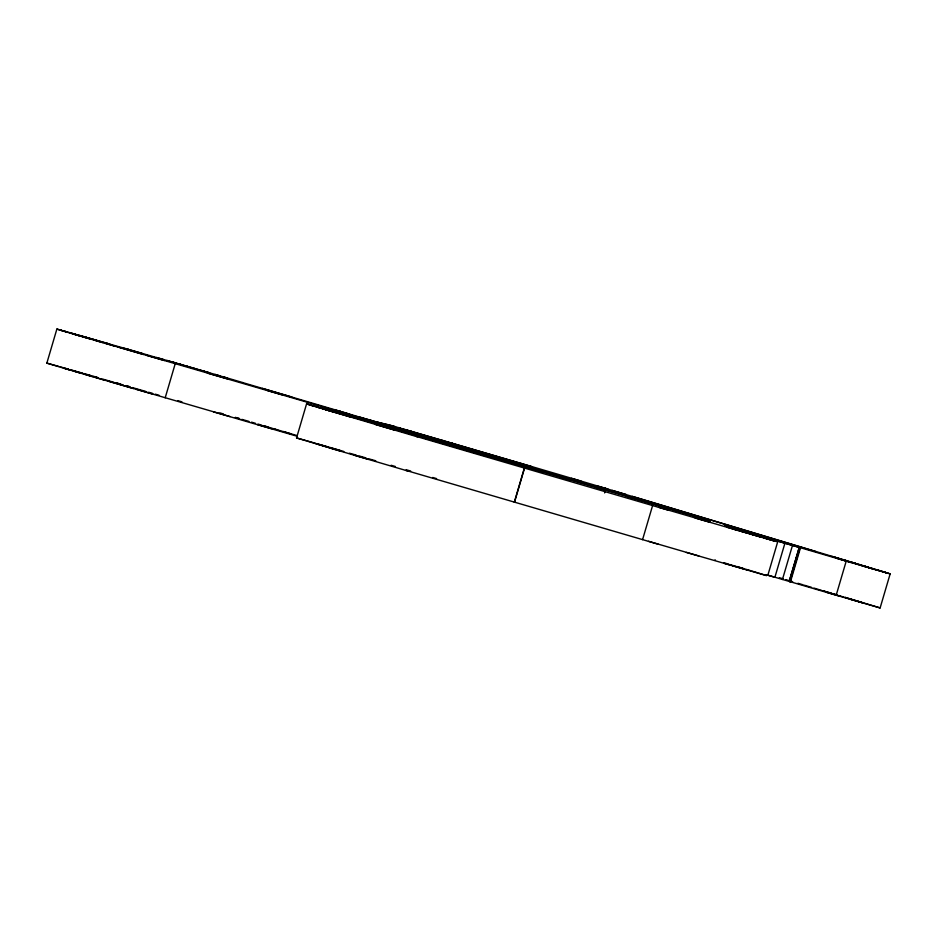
<?xml version="1.0" encoding="UTF-8"?>
<svg xmlns="http://www.w3.org/2000/svg" width="937" height="937" viewBox="0 0 937 937"><rect width="100%" height="100%" fill="white"/><g stroke="black" fill="none" stroke-linecap="round" stroke-linejoin="round"><path stroke-width="1.41" d="M71.071 370.373L46.85 363.123L56.876 329.063L65.485 331.464M165.193 397.803L175.207 363.743M340.049 450.955L296.549 437.93L306.575 403.87L311.611 405.288M416.555 435.916L417.352 433.187M514.308 502.197L524.333 468.137M514.495 502.255L524.521 468.195M604.588 492.921L605.396 490.192L560.431 476.992M642.571 539.642L652.597 505.582M777.874 541.188L767.848 575.248L774.887 577.297L784.913 543.237L769.968 538.869M782.442 579.499L792.468 545.439M789.165 581.467L799.191 547.407L783.648 542.863M789.212 581.479L799.355 547.454M789.551 581.584L799.577 547.524M789.914 581.69L799.94 547.63M790.453 581.842L800.479 547.782M766.302 574.709L836.191 595.194L846.216 561.134L775.028 540.274M836.191 595.194L880.124 607.937L890.15 573.877L883.966 571.98M715.001 559.881L715.435 560.092M890.15 573.877L882.115 571.582M380.949 423.161L391.315 425.585M396.316 427.694L409.305 430.868M388.656 424.859L375.737 421.732M61.104 330.257L59.464 329.871M76.365 334.755L74.644 334.298L78.567 335.516M773.119 540.579L774.278 540.848L771.678 540.017M46.85 363.123L58.832 366.449M728.588 526.84L727.007 526.453L732.113 528.081M393.997 427.073L406.307 430.013M326.708 409.738L322.082 408.438L327.985 410.277M691.401 515.092L692.63 515.42L691.939 515.198M296.549 437.93L305.778 440.507M80.453 335.891L72.372 333.631L75.71 334.661M756.264 535.636L761.078 536.971L753.817 534.933M381.054 423.255L371.532 420.526M390.366 426.054L396.222 427.729M488.376 456.085L474.145 452.442M488.903 456.799L507.995 461.824M745.629 531.841L740.207 530.33L748.218 532.579M63.283 330.82L72.407 333.42M78.251 335.235L87.118 337.765M309.397 404.632L317.912 407.068M324.495 409.082L332.237 411.308M316.694 443.798L331.171 447.933M70.252 332.787L108.739 343.914M84.951 337.121L96.499 340.424M389.113 424.941L395.109 426.663M491.023 456.834L471.908 451.798M505.371 461.074L486.092 456.003M688.074 514.144L694.926 516.1L689.468 514.436M702.129 518.302L708.22 520.012L707.095 519.637M773.283 540.661L759.111 536.585M60.226 366.847L68.506 369.19M85.126 374.109L64.618 368.358L81.179 373.336M79.903 335.516L109.898 344.102M106.642 343.293L128.416 349.396M121.904 347.65L142.342 353.518M384.802 424.461L392.509 426.686M488.915 456.202L494.209 457.736M728.74 526.852L738.403 529.639M734.21 528.433L724.734 525.786L735.814 529.229M884.68 572.32L887.878 573.198L881.014 571.09M69.888 369.576L82.362 373.137M86.473 374.484L97.354 377.588M83.768 373.535L90.784 375.538M93.595 376.346L97.799 377.552M102.871 379.157L113.951 382.331M115.263 382.706L123.134 384.955M125.757 385.704L129.693 386.829M126.378 348.798L163.998 359.738M156.584 357.477L176.32 363.263M174.329 362.678L182.129 364.938M393.025 426.042L400.228 428.127M407.22 430.247L412.538 431.793M315.804 406.447L327.903 409.937M330.129 410.675L341.197 413.873M492.183 457.139L497.957 458.825M505.968 461.227L511.087 462.714M469.132 451.002L473.993 452.419M482.52 454.972L488.177 456.612M682.487 512.539L690.136 514.753M695.477 516.392L710.515 520.691L702.867 518.36M746.157 531.97L751.509 533.528M746.227 532.755L752.505 534.582M750.502 533.985L755.913 535.554M764.112 538.025L776.55 541.527L768.984 539.185M116.352 382.858L120.428 384.029M125.874 385.587L129.962 386.758M132.316 387.578L145.856 391.467M148.561 392.24L152.626 393.411M155.237 394.161L159.021 395.238M307.055 440.87L315.933 443.412M166.938 360.429L174.95 362.76M173.064 362.197L187.798 366.578M179.295 364.001L193.362 368.182M191.558 367.644L198.855 369.775M366.18 418.98L373.488 421.111M376.287 422.001L386.758 425.047M500.487 459.54L570.2 479.92M496.036 458.252L507.28 461.519M509.166 462.14L518.946 464.986M325.947 409.352L353.87 417.539M674.523 510.232L684.385 513.101M461.625 448.835L471.088 451.587M686.505 513.792L697.374 516.955M473.056 452.243L484.488 455.558M736.482 529.065L743.392 531.08M867.299 567.19L872.37 568.642L869.419 567.717M749.588 532.954L755.503 534.676M878.836 570.633L883.978 572.132M734.585 529.382L742.725 531.759M740.944 531.232L754.894 535.378M753.102 534.84L761.008 537.147M177.772 400.638L181.942 401.844M317.327 443.822L328.547 447.054M332.448 448.296L340.049 450.498M724.559 563.442L730.919 565.292M732.242 565.667L748.78 570.364L746.578 569.661M185.702 365.852L193.912 368.253M398.424 427.588L443.951 440.858M192.39 367.796L204.301 371.357M410.722 431.254L452.782 443.506M202.779 370.9L209.759 372.949M146.441 355.287L164.408 360.522M117.476 346.866L227.726 378.946M104.768 343.165L143.466 354.514M207.311 373.067L276.895 393.353M93.63 339.908L115.122 346.268M595.698 487.275L652.597 503.883M517.236 464.483L543.237 472.049M625.893 496.165L676.783 510.993M675.155 510.501L688.262 514.319M339.967 413.404L407.993 433.21M427.776 438.973L463.3 449.338M767.555 538.096L776.293 540.649M836.518 558.218L851.288 562.54M389.827 427.975L416.625 435.799M436.291 441.526L474.743 452.735M768.879 538.494L753.688 534.055L760.153 536.023M844.975 560.759L871.621 568.536M747.386 532.228L755.199 534.5M758.525 535.542L771.374 539.29M860.4 565.187L865.858 566.791M870.18 568.115L876.4 569.93M741.612 530.553L749.026 532.708M864.301 566.323L874.502 569.099M874.853 569.473L880.534 571.137M658.524 507.233L710.293 522.331M695.067 517.962L737.993 530.459M727.135 527.226L747.761 533.305M136.415 389.347L152.79 394.102M107.462 380.926L230.033 416.578M94.754 377.224L133.441 388.574M213.624 411.893L297.052 436.232M83.604 373.968L105.096 380.328M329.953 447.464L343.832 451.493M349.384 453.203L356.318 455.124M359.094 455.932L366.039 457.947M368.756 458.825L375.784 460.793M391.127 465.267L395.309 466.485M826.493 592.278L839.962 596.213M432.695 477.472L436.583 478.608M850.386 599.247L862.345 602.702L861.103 602.304M648.498 541.293L698.826 555.969M686.376 552.42L766.525 575.587L758.701 573.151M442.651 440.472L518.747 462.749M451.482 443.119L521.733 463.686M199.44 369.857L208.026 372.376M206.948 372.048L220.382 376.042M214.995 374.402L227.539 378.15M359.562 417.047L377.763 422.435M267.432 390.506L282.74 394.981M275.689 392.99L607.656 490.262M84.506 337.25L102.566 342.602M353.05 415.618L610.643 491.199M78.204 335.399L85.361 337.507M80.723 336.196L91.205 339.276M406.728 432.824L429.029 439.348M415.36 435.424L437.532 441.901M415.548 436.209L668.315 510.161M257.406 424.566L271.601 428.713M74.48 371.31L92.54 376.662M406.611 469.859L410.675 471.042M405.522 470.269L658.289 544.221M518.313 462.609L577.145 479.931M521.3 463.546L532.403 466.813M223.627 376.932L242.929 382.612M242.73 382.612L291.934 397.065M339.733 411.202L364.809 418.652M652.339 503.392L677.334 510.759M262.255 388.363L287.425 395.789M334.849 409.82L349.806 414.236M607.211 490.121L662.717 506.507M72.243 333.713L81.097 336.313M378.138 425.211L417.422 436.829M374.847 424.297L395.203 430.282M219.89 412.901L223.439 413.955M235.609 417.469L239.673 418.663M235.316 417.445L239.251 418.605M241.875 419.378L248.937 421.392M251.538 422.154L255.45 423.313M257.991 424.063L261.798 425.187M264.339 425.937L268.146 427.061M273.651 428.689L277.785 429.907M263.836 425.855L275.443 429.287M407.396 470.889L331.288 448.436M576.407 479.721L608.078 489.102M571.371 478.303L581.174 481.196M679.313 511.415L697.468 516.732M671.642 509.142L688.098 513.944M286.769 395.601L340.447 411.413M64.934 331.546L72.688 333.83M378.63 425.339L331.534 411.378M283.267 431.524L296.853 435.541M276.743 429.661L290.997 433.878M353.741 455.019L368.604 459.399M604.646 488.177L626.08 494.478M596.822 485.846L606.274 488.645M685.263 513.183L691.436 515.01M695.91 516.275L704.835 518.934M328.383 410.523L351.34 417.27M842.668 559.53L847.118 560.865M632.241 496.329L855.024 563.254M850.714 561.966L868.892 567.412M612.119 490.402L816.303 551.717M855.551 563.524L838.346 558.358M59.851 330.023L66.375 331.967M318.264 407.501L330.023 411.003M832.642 593.589L837.092 594.925M797.937 583.282L803.056 584.817M804.333 585.203L811.594 587.394M813.89 588.073L821.69 590.427M823.19 590.743L825.626 591.481M826.844 591.844L831.482 593.238M838.51 595.487L843.569 597.01M844.998 597.314L880.124 607.937M779.385 577.707L783.25 578.867M785.885 579.663L792.667 581.701M829.444 592.758L837.256 595.112M331.241 448.331L315.886 443.693M863.364 565.889L868.927 567.553M877.196 569.93L883.087 571.699M841.461 559.284L834.902 557.328M872.511 568.525L879.222 570.528M858.96 564.554L865.401 566.487M831.716 556.367L836.882 557.902M853.595 562.95L860.939 565.14M325.83 409.645L333.478 411.94M311.154 405.346L320.22 408.063M827.043 592.032L828.331 592.43M822.756 590.743L824.876 591.388M844.905 597.408L859.393 601.777M758.654 536.046L767.52 538.716M744.201 531.818L753.055 534.488M752.106 571.137L757.494 572.776M748.464 532.93L755.175 534.957M733.636 528.585L740.535 530.67M753.02 534.336L760.774 536.667M765.4 538.096L771.151 539.829M738.391 530.049L746.321 532.439M750.935 533.856L758.818 536.245L756.604 535.601M744.013 568.677L737.126 566.557M723.61 562.645L728.365 564.109M744.224 568.935L729.525 564.461M746.274 569.368L750.748 570.727M744.938 531.853L750.642 533.575M61.924 330.632L56.876 329.063M313.309 405.979L306.575 403.87M747.152 532.497L742.42 531.056L744.646 531.724M308.847 404.538L309.468 404.784"/></g></svg>
